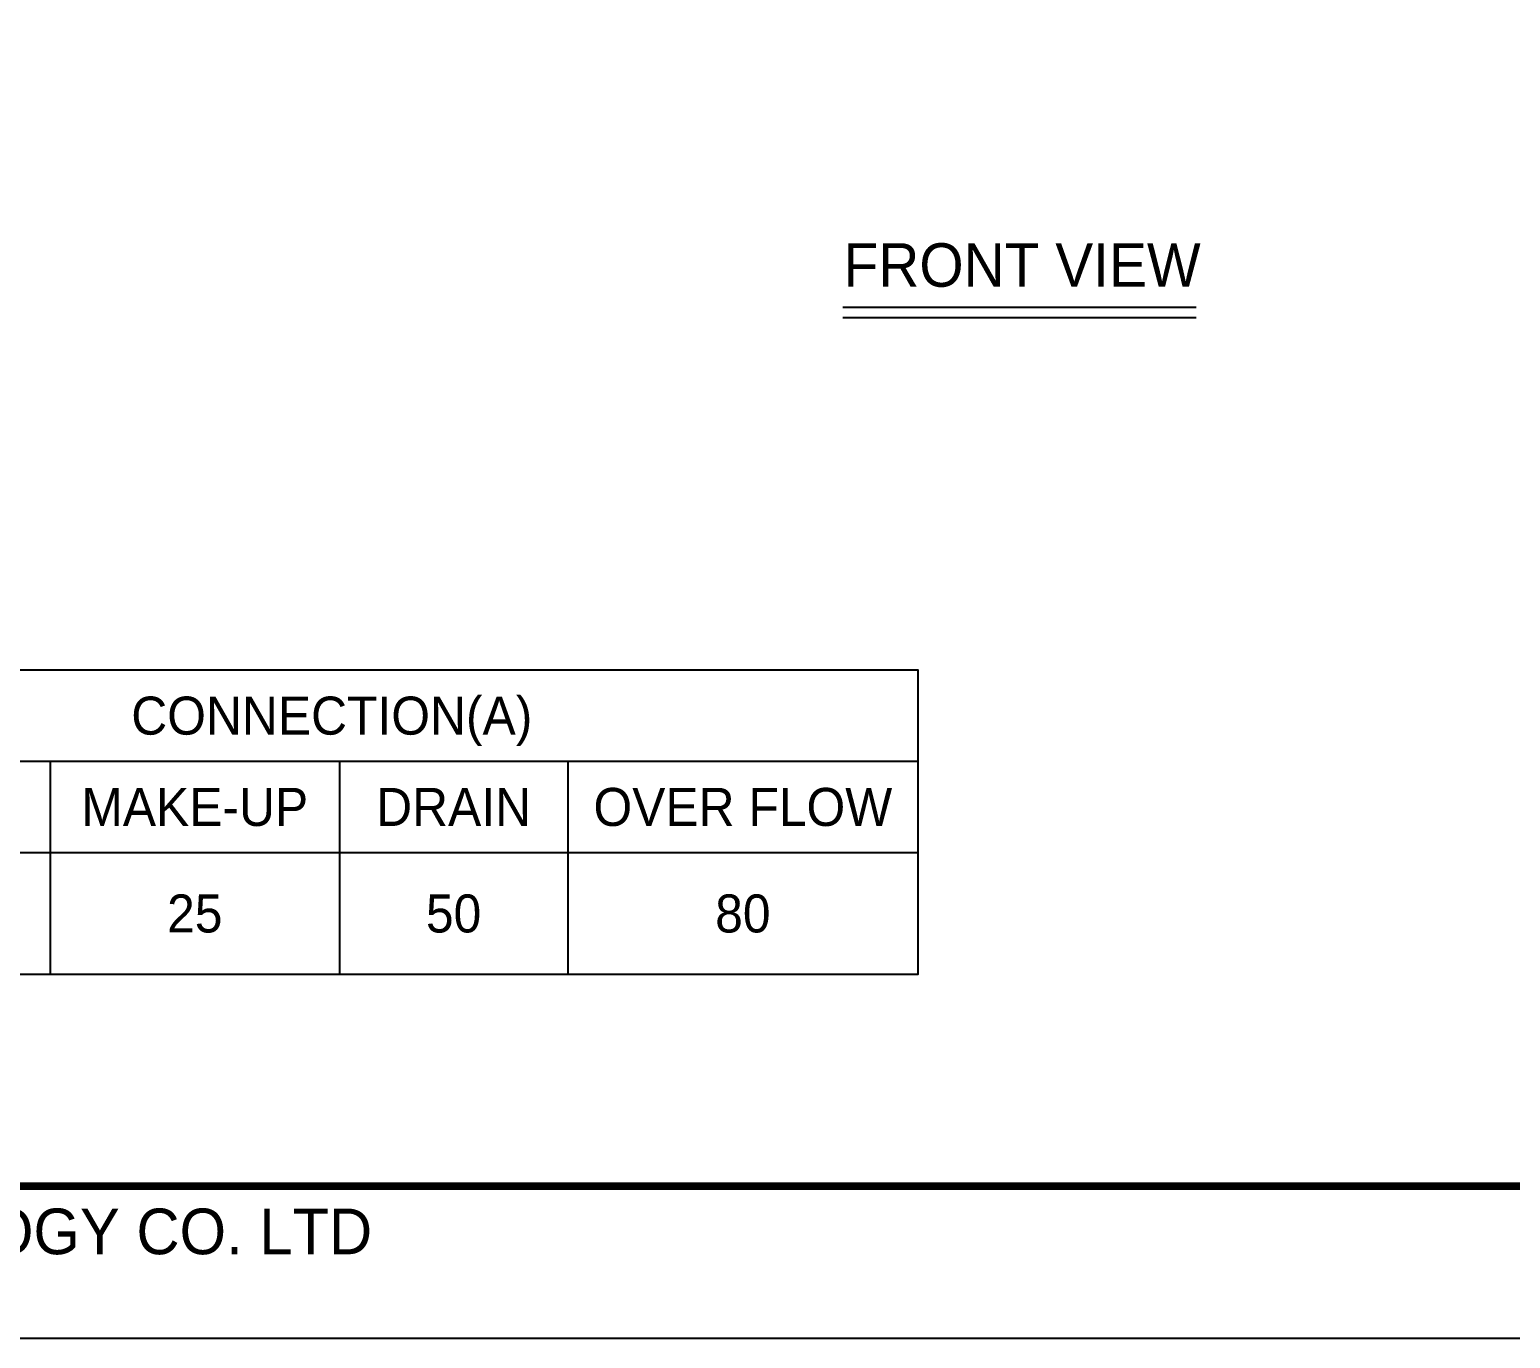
# Model space of a CAD drawing. Header units: millimetres. Extents: x 10706 to 40113, y 7812 to 28607.
# Drawn here: x 26496 to 33305, y 7812 to 13832 of the extents above; entities that cross this region are included whole.
import ezdxf
from ezdxf.enums import TextEntityAlignment as Align

# ---------------------------------------------------------------- set-up
doc = ezdxf.new("R2010")
doc.units = ezdxf.units.MM
for name, color, linetype in [('냉각탑_box', 1, 'Continuous'), ('냉각탑_form', 1, 'Continuous'), ('냉각탑_text', 3, 'Continuous')]:
    doc.layers.add(name, color=color, linetype=linetype)
doc.styles.add('돋움', font='Dotum.ttf')

msp = doc.modelspace()

# ---------------------------------------------------------------- linework, layer by layer
at = {"layer": 'Defpoints'}
msp.add_lwpolyline([(10705.9, 28607.1), (40113.1, 28607.1), (40113.1, 7812), (10705.9, 7812)], close=True, dxfattribs=at)
at = {"layer": '냉각탑_box'}
for p, q in [((30236, 12554.5), (31859.4, 12554.5)), ((30236, 12507.9), (31859.4, 12507.9)), ((25190.7, 10466.5), (30580.7, 10466.5)), ((26590.7, 10466.5), (26590.7, 9486.5)), ((27920.7, 10466.5), (27920.7, 9486.5)), ((28970.7, 10466.5), (28970.7, 9486.5)), ((15530.7, 10046.5), (30580.7, 10046.5))]:
    msp.add_line(p, q, dxfattribs=at)
msp.add_lwpolyline([(15530.7, 10886.5), (30580.7, 10886.5), (30580.7, 9486.5), (15530.7, 9486.5)], close=True, dxfattribs=at)
at = {"layer": '냉각탑_form', "const_width": 35}
msp.add_lwpolyline([(11406.1, 27907), (11406.1, 8512.2), (39412.9, 8512.2), (39412.9, 27907)], close=True, dxfattribs=at)

# ---------------------------------------------------------------- texts
at = {"layer": '냉각탑_form', "style": '돋움'}
msp.add_text('SUNG JI AIR-CONDITIONING TECHNOLOGY CO. LTD', height=210.051, dxfattribs=at).set_placement((21170.8, 8199.1))
at = {"layer": '냉각탑_text', "style": '돋움'}
for s, height, p in [('FRONT VIEW', 199.97, (31059.6, 12749.2)), ('CONNECTION(A)', 175, (27885.7, 10676.5)), ('MAKE-UP', 175, (27255.7, 10256.5)), ('DRAIN', 175, (28445.7, 10256.5)), ('OVER FLOW', 175, (29775.7, 10256.5)), ('25', 175, (27255.7, 9766.5)), ('50', 175, (28445.7, 9766.5)), ('80', 175, (29775.7, 9766.5))]:
    msp.add_text(s, height=height, dxfattribs=at).set_placement(p, align=Align.MIDDLE_CENTER)

doc.saveas('drawing.dxf')
